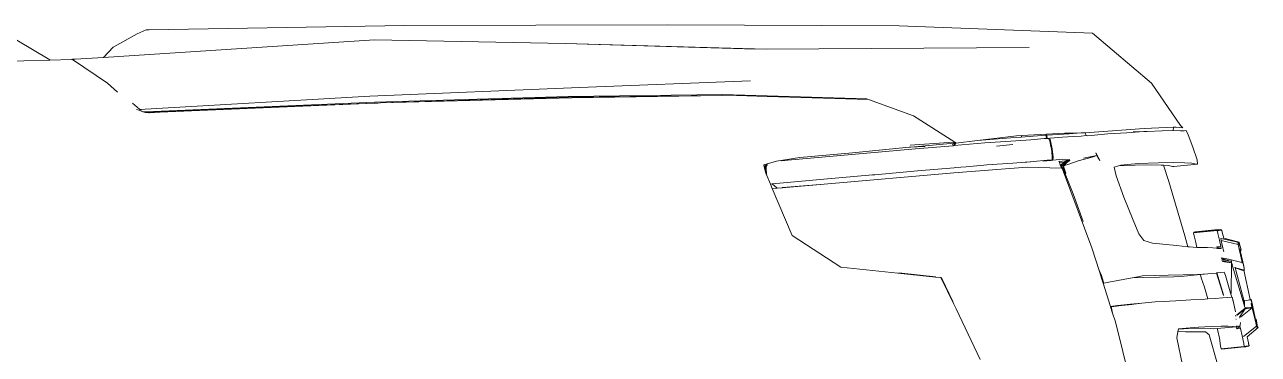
# Model space of a CAD drawing. Header units: millimetres. Extents: x 1010 to 1494, y -119 to 564.
# Drawn here: x 1394.02 to 1395.46, y 494.14 to 494.524 of the extents above; entities that cross this region are included whole.
import ezdxf

# ---------------------------------------------------------------- set-up
doc = ezdxf.new("R2010")
doc.units = ezdxf.units.MM
doc.layers.get('0').update_dxf_attribs({"lineweight": 9})
doc.layers.add('Edges', color=7, linetype='Continuous', lineweight=9)

# ---------------------------------------------------------------- blocks, each defined once
blk = doc.blocks.new('chevy tahoe rs')
at = {"layer": 'Edges'}
for p, q in [((-43.891, 7.404), (-45.773, 6.015)), ((-49.967, 6.848), (-60.442, 6.004)), ((-49.841, 6.864), (-49.967, 6.848)), ((-49.461, 6.736), (-49.841, 6.864)), ((-48.448, 6.292), (-49.461, 6.736)), ((-48.424, 6.281), (-48.448, 6.292)), ((-47.988, 5.907), (-48.424, 6.281)), ((-45.764, 6.015), (-43.133, 6.202)), ((-60.442, 6.004), (-71.217, 4.977)), ((-47.988, 5.907), (-59.158, 5.54)), ((-48.045, 4.836), (-46.705, 5.948)), ((-47.988, 5.907), (-46.811, 5.946)), ((-46.701, 5.951), (-46.811, 5.946)), ((-46.705, 5.948), (-46.703, 5.948)), ((-46.701, 5.951), (-46.703, 5.948)), ((-46.703, 5.948), (-46.659, 5.951)), ((-46.7, 5.952), (-46.701, 5.951)), ((-45.774, 6.014), (-46.659, 5.951)), ((-45.774, 6.014), (-45.773, 6.015)), ((-45.764, 6.015), (-45.773, 6.015)), ((-59.158, 5.54), (-66.956, 4.618)), ((-71.217, 4.977), (-80.726, 3.991)), ((-75.179, 3.576), (-66.956, 4.618)), ((-74.755, 3.615), (-66.956, 4.618)), ((-48.413, 4.426), (-48.045, 4.836)), ((-80.726, 3.991), (-88.615, 2.919)), ((-75.179, 3.576), (-85.96, 2.589)), ((-58.741, 3.24), (-49.252, 3.631)), ((-49.383, 3.521), (-49.219, 3.596)), ((-49.334, 3.591), (-49.252, 3.631)), ((-49.252, 3.631), (-49.244, 3.634)), ((-49.244, 3.634), (-48.992, 3.91)), ((-49.219, 3.596), (-49.133, 3.637)), ((-58.741, 3.24), (-67.369, 2.755)), ((-58.919, 2.982), (-49.487, 3.512)), ((-49.487, 3.512), (-58.905, 2.942)), ((-58.905, 2.942), (-50.082, 3.442)), ((-58.905, 2.942), (-50.077, 3.429)), ((-50.082, 3.442), (-49.652, 3.467)), ((-50.082, 3.442), (-50.077, 3.429)), ((-50.077, 3.429), (-49.65, 3.452)), ((-49.652, 3.467), (-49.588, 3.47)), ((-49.652, 3.467), (-49.65, 3.452)), ((-49.65, 3.452), (-49.622, 3.454)), ((-49.622, 3.454), (-49.588, 3.47)), ((-49.588, 3.47), (-49.587, 3.47)), ((-49.383, 3.521), (-49.587, 3.47)), ((-49.487, 3.512), (-49.587, 3.47)), ((-49.587, 3.47), (-49.486, 3.478)), ((-49.487, 3.512), (-49.383, 3.521)), ((-49.486, 3.478), (-49.383, 3.521)), ((-88.615, 2.919), (-90.834, 0.638)), ((-67.369, 2.755), (-74.402, 2.34)), ((-67.017, 2.361), (-59.15, 2.926)), ((-66.888, 2.399), (-59.15, 2.926)), ((-58.919, 2.982), (-66.873, 2.438)), ((-59.15, 2.926), (-59.047, 2.933)), ((-59.047, 2.933), (-59.016, 2.935)), ((-59.016, 2.935), (-58.905, 2.942)), ((-66.874, 2.438), (-73.211, 1.899)), ((-73.178, 1.863), (-66.888, 2.399)), ((-73.178, 1.863), (-67.017, 2.361)), ((-66.874, 2.438), (-66.873, 2.438)), ((-79.171, 1.11), (-75.031, 1.636)), ((-73.211, 1.899), (-79.117, 1.135)), ((-75.031, 1.636), (-79.117, 1.135)), ((-75.031, 1.636), (-73.355, 1.849)), ((-73.355, 1.849), (-73.178, 1.863)), ((-80.942, 0.253), (-79.171, 1.11)), ((-90.834, 0.638), (-91.852, -1.214)), ((-82.534, -0.985), (-80.942, 0.253)), ((-87.076, -1.071), (-85.313, -0.985)), ((-85.313, -0.985), (-85.093, -0.974)), ((-85.277, -1.049), (-85.313, -0.985)), ((-85.093, -0.974), (-83.474, -1.017)), ((-82.586, -1.028), (-82.534, -0.985)), ((-82.534, -0.985), (-82.481, -0.983)), ((-82.534, -0.985), (-82.5, -1.02)), ((-82.534, -0.985), (-82.51, -1.028)), ((-82.498, -1.028), (-82.534, -0.985)), ((-80.706, -1.013), (-82.498, -1.028)), ((-82.481, -0.983), (-82.496, -1.023)), ((-80.687, -0.929), (-82.481, -0.983)), ((-81.297, -1.053), (-80.642, -1.013)), ((-80.642, -1.013), (-80.706, -1.013)), ((-78.299, -1.011), (-80.642, -1.013)), ((-76.122, -1.002), (-78.299, -1.011)), ((-75.149, -1.057), (-76.122, -1.002)), ((-92.057, -1.447), (-92.128, -1.625)), ((-91.985, -1.447), (-92.057, -1.447)), ((-91.985, -1.447), (-91.825, -1.43)), ((-91.852, -1.214), (-91.931, -1.327)), ((-91.931, -1.327), (-91.667, -1.263)), ((-91.532, -1.395), (-91.825, -1.43)), ((-91.667, -1.263), (-91.553, -1.257)), ((-91.553, -1.257), (-90.346, -1.198)), ((-91.532, -1.395), (-91.553, -1.257)), ((-91.522, -1.394), (-91.532, -1.395)), ((-91.522, -1.394), (-91.077, -1.358)), ((-90.454, -1.323), (-91.077, -1.358)), ((-90.322, -1.32), (-90.454, -1.323)), ((-87.914, -1.133), (-90.346, -1.198)), ((-90.322, -1.32), (-89.891, -1.287)), ((-89.617, -1.305), (-90.322, -1.32)), ((-88.834, -1.269), (-89.617, -1.305)), ((-88.834, -1.269), (-88.015, -1.269)), ((-87.945, -1.252), (-88.015, -1.269)), ((-87.942, -1.24), (-87.945, -1.252)), ((-87.944, -1.251), (-87.945, -1.252)), ((-87.944, -1.251), (-87.73, -1.251)), ((-87.942, -1.24), (-87.91, -1.132)), ((-87.914, -1.133), (-87.91, -1.132)), ((-87.91, -1.132), (-87.748, -1.122)), ((-87.748, -1.122), (-87.501, -1.104)), ((-87.257, -1.105), (-87.748, -1.122)), ((-87.41, -1.234), (-87.73, -1.251)), ((-87.501, -1.104), (-87.268, -1.086)), ((-87.41, -1.234), (-86.964, -1.216)), ((-87.268, -1.086), (-87.076, -1.071)), ((-87.268, -1.086), (-87.257, -1.105)), ((-87.257, -1.105), (-86.341, -1.074)), ((-86.448, -1.216), (-86.964, -1.216)), ((-86.466, -1.323), (-86.502, -1.661)), ((-86.466, -1.323), (-86.448, -1.216)), ((-86.466, -1.323), (-86.43, -1.323)), ((-86.466, -1.323), (-86.454, -1.548)), ((-86.43, -1.323), (-86.454, -1.548)), ((-86.448, -1.216), (-86.395, -1.216)), ((-86.43, -1.323), (-86.395, -1.216)), ((-86.331, -1.21), (-86.395, -1.216)), ((-86.341, -1.109), (-86.343, -1.109)), ((-86.341, -1.074), (-86.323, -1.074)), ((-86.326, -1.109), (-86.341, -1.109)), ((-86.331, -1.21), (-86.326, -1.109)), ((-86.311, -1.207), (-86.331, -1.21)), ((-86.326, -1.109), (-86.323, -1.074)), ((-86.307, -1.108), (-86.326, -1.109)), ((-86.306, -1.074), (-86.323, -1.074)), ((-86.311, -1.207), (-86.307, -1.108)), ((-86.217, -1.198), (-86.311, -1.207)), ((-86.307, -1.108), (-86.306, -1.074)), ((-86.306, -1.074), (-86.288, -1.074)), ((-86.288, -1.074), (-86.278, -1.074)), ((-85.277, -1.049), (-86.278, -1.074)), ((-86.217, -1.198), (-85.665, -1.198)), ((-84.828, -1.18), (-85.665, -1.198)), ((-85.277, -1.049), (-84.846, -1.038)), ((-84.899, -1.321), (-84.227, -1.321)), ((-84.846, -1.038), (-83.474, -1.017)), ((-84.828, -1.18), (-83.76, -1.145)), ((-82.488, -1.127), (-83.76, -1.145)), ((-83.474, -1.017), (-82.573, -1.041)), ((-82.586, -1.028), (-82.41, -1.085)), ((-82.573, -1.041), (-82.586, -1.028)), ((-82.51, -1.028), (-82.586, -1.028)), ((-82.488, -1.127), (-82.573, -1.041)), ((-82.5, -1.02), (-82.51, -1.028)), ((-82.498, -1.028), (-82.51, -1.028)), ((-82.5, -1.02), (-82.496, -1.023)), ((-82.496, -1.023), (-82.498, -1.028)), ((-82.46, -1.127), (-82.488, -1.127)), ((-82.46, -1.127), (-82.446, -1.127)), ((-82.446, -1.127), (-80.893, -1.109)), ((-80.893, -1.109), (-77.03, -1.073)), ((-75.619, -1.058), (-77.03, -1.073)), ((-75.367, -1.056), (-75.619, -1.058)), ((-75.367, -1.056), (-75.356, -1.056)), ((-75.149, -1.057), (-74.611, -1.151)), ((-74.759, -1.162), (-74.755, -1.135)), ((-74.706, -1.251), (-74.759, -1.162)), ((-74.706, -1.251), (-74.726, -1.142)), ((-74.706, -1.251), (-74.67, -1.162)), ((-74.701, -1.321), (-74.706, -1.251)), ((-74.706, -1.251), (-74.661, -1.477)), ((-74.701, -1.321), (-74.699, -1.321)), ((-74.688, -1.519), (-74.701, -1.321)), ((-74.694, -1.605), (-74.667, -1.516)), ((-74.694, -1.605), (-74.688, -1.519)), ((-74.67, -1.162), (-74.678, -1.151)), ((-74.67, -1.162), (-74.649, -1.162)), ((-74.67, -1.162), (-74.668, -1.206)), ((-74.668, -1.206), (-74.656, -1.447)), ((-74.667, -1.516), (-74.656, -1.447)), ((-74.656, -1.447), (-74.615, -1.179)), ((-74.615, -1.179), (-74.611, -1.151)), ((-92.128, -1.625), (-92.27, -2.159)), ((-88.407, -2.32), (-88.264, -1.999)), ((-88.264, -1.999), (-88.3, -2.106)), ((-86.502, -1.986), (-86.502, -1.661)), ((-86.502, -1.986), (-86.5, -1.986)), ((-86.502, -1.999), (-86.502, -1.986)), ((-86.502, -1.999), (-86.5, -1.986)), ((-86.484, -2.124), (-86.502, -1.999)), ((-86.5, -1.986), (-86.466, -1.774)), ((-86.454, -1.548), (-86.466, -1.661)), ((-86.466, -1.774), (-86.466, -1.661)), ((-86.466, -1.999), (-86.466, -1.774)), ((-86.466, -1.999), (-86.45, -2.113)), ((-82.401, -2.035), (-80.893, -2.017)), ((-79.12, -2), (-80.893, -2.017)), ((-79.12, -2), (-79.095, -1.999)), ((-79.095, -1.999), (-79.028, -1.999)), ((-79.028, -1.999), (-77.012, -1.981)), ((-75.356, -1.964), (-77.012, -1.981)), ((-75.356, -1.964), (-74.881, -1.964)), ((-74.881, -1.964), (-75.072, -2.16)), ((-74.881, -1.964), (-74.806, -1.964)), ((-74.867, -2.158), (-74.806, -1.964)), ((-74.806, -1.964), (-74.694, -1.605)), ((-92.27, -2.159), (-92.395, -2.694)), ((-88.407, -2.32), (-88.3, -2.106)), ((-88.3, -2.106), (-88.104, -2.159)), ((-88.157, -2.124), (-88.3, -2.106)), ((-88.015, -2.159), (-88.3, -2.106)), ((-88.015, -2.159), (-88.3, -2.106)), ((-88.015, -2.159), (-88.157, -2.124)), ((-88.157, -2.124), (-87.748, -2.159)), ((-88.015, -2.159), (-88.104, -2.159)), ((-88.104, -2.159), (-87.516, -2.249)), ((-87.071, -2.355), (-87.516, -2.249)), ((-87.178, -2.195), (-87.16, -2.159)), ((-87.178, -2.195), (-87.127, -2.195)), ((-87.128, -2.225), (-87.178, -2.195)), ((-86.947, -2.249), (-87.178, -2.195)), ((-87.127, -2.207), (-87.178, -2.195)), ((-86.893, -2.124), (-87.16, -2.159)), ((-87.128, -2.225), (-87.127, -2.195)), ((-87.089, -2.249), (-87.128, -2.225)), ((-87.046, -2.195), (-87.127, -2.195)), ((-87.089, -2.249), (-87.018, -2.302)), ((-86.947, -2.249), (-87.089, -2.249)), ((-86.984, -2.382), (-87.071, -2.355)), ((-87.069, -2.249), (-87.048, -2.249)), ((-87.047, -2.225), (-87.067, -2.221)), ((-87.036, -2.195), (-87.046, -2.195)), ((-86.978, -2.23), (-87.036, -2.195)), ((-86.976, -2.195), (-87.036, -2.195)), ((-86.947, -2.249), (-87.018, -2.302)), ((-86.982, -2.355), (-87.018, -2.302)), ((-86.947, -2.338), (-87.018, -2.302)), ((-86.804, -2.338), (-87.018, -2.302)), ((-86.875, -2.302), (-87.018, -2.302)), ((-86.982, -2.355), (-86.984, -2.382)), ((-86.893, -2.409), (-86.984, -2.382)), ((-86.978, -2.23), (-86.982, -2.355)), ((-86.982, -2.355), (-86.947, -2.338)), ((-86.982, -2.355), (-86.893, -2.409)), ((-86.875, -2.382), (-86.982, -2.355)), ((-86.947, -2.249), (-86.978, -2.23)), ((-86.976, -2.193), (-86.976, -2.195)), ((-86.976, -2.195), (-86.976, -2.199)), ((-86.727, -2.195), (-86.976, -2.195)), ((-86.964, -2.711), (-86.893, -2.409)), ((-86.875, -2.302), (-86.947, -2.249)), ((-86.739, -2.249), (-86.947, -2.249)), ((-86.947, -2.338), (-86.804, -2.338)), ((-86.947, -2.338), (-86.875, -2.382)), ((-86.858, -2.435), (-86.929, -2.738)), ((-86.929, -2.738), (-86.822, -2.444)), ((-86.893, -2.124), (-86.484, -2.124)), ((-86.875, -2.382), (-86.893, -2.409)), ((-86.875, -2.302), (-86.765, -2.357)), ((-86.804, -2.338), (-86.875, -2.382)), ((-86.875, -2.382), (-86.77, -2.375)), ((-86.832, -2.49), (-86.874, -2.643)), ((-86.858, -2.435), (-86.822, -2.444)), ((-86.798, -2.483), (-86.832, -2.49)), ((-86.779, -2.411), (-86.822, -2.409)), ((-86.822, -2.409), (-86.822, -2.444)), ((-86.786, -2.438), (-86.822, -2.444)), ((-86.822, -2.444), (-86.788, -2.446)), ((-86.788, -2.446), (-86.798, -2.483)), ((-86.782, -2.479), (-86.798, -2.483)), ((-86.765, -2.357), (-86.788, -2.446)), ((-85.397, -2.309), (-86.782, -2.479)), ((-86.751, -2.302), (-86.765, -2.357)), ((-86.739, -2.249), (-86.751, -2.302)), ((-86.727, -2.195), (-86.739, -2.249)), ((-86.724, -2.182), (-86.727, -2.195)), ((-86.448, -2.124), (-86.484, -2.124)), ((-86.45, -2.113), (-86.477, -2.117)), ((-86.45, -2.113), (-86.448, -2.124)), ((-86.252, -2.106), (-86.448, -2.124)), ((-86.448, -2.124), (-86.411, -2.124)), ((-86.067, -2.124), (-86.411, -2.124)), ((-86.252, -2.106), (-85.683, -2.106)), ((-85.402, -2.101), (-85.683, -2.106)), ((-85.683, -2.106), (-85.559, -2.106)), ((-85.402, -2.101), (-85.333, -2.099)), ((-82.375, -2.248), (-85.397, -2.309)), ((-85.333, -2.099), (-84.828, -2.088)), ((-84.828, -2.088), (-83.76, -2.053)), ((-83.76, -2.053), (-83.627, -2.053)), ((-83.627, -2.053), (-82.895, -2.042)), ((-82.895, -2.042), (-82.46, -2.035)), ((-82.46, -2.035), (-82.401, -2.035)), ((-82.375, -2.248), (-77.009, -2.183)), ((-77.009, -2.183), (-75.285, -2.159)), ((-75.27, -2.162), (-77.009, -2.183)), ((-75.489, -4.154), (-74.867, -2.158)), ((-75.285, -2.159), (-75.27, -2.162)), ((-75.072, -2.16), (-75.27, -2.162)), ((-74.867, -2.158), (-75.072, -2.16)), ((-92.395, -2.694), (-92.395, -2.872)), ((-92.341, -2.863), (-92.395, -2.872)), ((-92.395, -2.872), (-91.416, -2.872)), ((-92.395, -2.872), (-92.235, -2.872)), ((-92.235, -2.872), (-92.395, -2.872)), ((-92.235, -2.872), (-92.395, -2.872)), ((-92.341, -2.863), (-92.163, -2.809)), ((-91.861, -2.756), (-92.163, -2.809)), ((-91.861, -2.756), (-91.416, -2.703)), ((-91.416, -2.703), (-90.792, -2.658)), ((-91.416, -2.872), (-91.362, -2.863)), ((-91.362, -2.863), (-91.202, -2.809)), ((-90.988, -2.772), (-91.202, -2.809)), ((-91.145, -3.465), (-90.988, -2.772)), ((-90.988, -2.772), (-90.899, -2.756)), ((-90.899, -2.756), (-90.454, -2.703)), ((-90.792, -2.658), (-89.956, -2.605)), ((-90.454, -2.703), (-89.831, -2.658)), ((-89.243, -2.596), (-89.956, -2.605)), ((-89.831, -2.658), (-89.141, -2.615)), ((-89.243, -2.596), (-89.141, -2.615)), ((-89.012, -3.023), (-89.243, -3.922)), ((-89.141, -2.615), (-88.959, -2.649)), ((-89.012, -3.023), (-88.959, -2.649)), ((-86.874, -2.643), (-87.726, -5.876)), ((-87.178, -3.584), (-86.929, -2.738)), ((-86.964, -2.711), (-86.929, -2.738)), ((-91.586, -5.758), (-91.145, -3.465)), ((-89.528, -4.901), (-89.243, -3.922)), ((-87.178, -3.584), (-87.481, -4.75)), ((-77.356, -5.65), (-75.489, -4.154)), ((-89.528, -4.901), (-89.706, -5.48)), ((-89.884, -5.783), (-89.706, -5.48)), ((-93.168, -6.005), (-93.784, -6.228)), ((-93.054, -6.005), (-93.73, -6.228)), ((-93.054, -6.085), (-93.73, -6.317)), ((-93.168, -6.005), (-93.143, -5.809)), ((-93.164, -6.004), (-93.168, -6.005)), ((-93.143, -5.809), (-93.125, -5.685)), ((-93.089, -5.649), (-93.125, -5.685)), ((-93.107, -5.649), (-93.125, -5.685)), ((-93.125, -5.685), (-93.107, -5.649)), ((-93.089, -5.649), (-93.125, -5.685)), ((-93.125, -5.685), (-93.107, -5.685)), ((-93.107, -5.649), (-93.054, -5.64)), ((-93.054, -5.64), (-93.107, -5.649)), ((-93.089, -5.649), (-93.107, -5.685)), ((-93.107, -5.649), (-93.089, -5.649)), ((-93.089, -5.649), (-93.107, -5.649)), ((-93.092, -6.394), (-93.054, -6.085)), ((-93.089, -5.649), (-93.036, -5.64)), ((-93.089, -5.649), (-93.054, -5.64)), ((-93.089, -5.649), (-93.054, -5.64)), ((-93.054, -6.005), (-93.059, -6.002)), ((-93.054, -5.64), (-93.036, -5.64)), ((-92.911, -5.64), (-93.054, -5.64)), ((-92.911, -5.64), (-93.054, -5.64)), ((-92.911, -5.64), (-93.054, -5.64)), ((-92.982, -5.649), (-93.054, -5.676)), ((-93.036, -5.649), (-93.054, -5.676)), ((-93.054, -6.085), (-93.054, -6.005)), ((-93.036, -5.64), (-92.982, -5.631)), ((-93.036, -5.64), (-92.947, -5.64)), ((-93.036, -5.649), (-92.982, -5.649)), ((-93.018, -6.335), (-92.982, -6.068)), ((-92.021, -5.631), (-92.982, -5.631)), ((-92.982, -5.649), (-92.947, -5.64)), ((-92.982, -5.676), (-92.982, -5.649)), ((-92.982, -5.649), (-92.929, -5.667)), ((-92.982, -5.649), (-92.929, -5.667)), ((-92.982, -5.676), (-92.929, -5.667)), ((-92.947, -5.792), (-92.982, -6.068)), ((-92.929, -5.667), (-92.947, -5.64)), ((-92.947, -5.64), (-92.074, -5.64)), ((-92.947, -5.792), (-92.929, -5.667)), ((-91.95, -5.667), (-92.929, -5.667)), ((-92.021, -5.631), (-92.074, -5.64)), ((-92.03, -6.273), (-92.003, -6.068)), ((-91.968, -5.64), (-92.021, -5.631)), ((-92.003, -6.068), (-91.968, -5.792)), ((-91.95, -5.667), (-91.968, -5.64)), ((-91.968, -5.792), (-91.95, -5.667)), ((-91.667, -6.214), (-91.586, -5.758)), ((-90.65, -6.005), (-91.202, -6.121)), ((-90.65, -6.005), (-90.223, -5.925)), ((-90.223, -5.925), (-89.884, -5.783)), ((-87.726, -5.876), (-87.939, -6.872)), ((-79.675, -6.125), (-77.356, -5.65)), ((-93.766, -6.263), (-93.837, -6.557)), ((-93.837, -6.557), (-93.784, -6.263)), ((-93.796, -6.55), (-93.837, -6.557)), ((-93.801, -6.575), (-93.837, -6.557)), ((-93.801, -6.557), (-93.837, -6.557)), ((-93.801, -6.557), (-93.837, -6.557)), ((-93.837, -6.557), (-93.801, -6.557)), ((-93.837, -6.557), (-93.801, -6.557)), ((-93.73, -6.317), (-93.819, -7.011)), ((-93.798, -6.559), (-93.801, -6.557)), ((-93.785, -6.561), (-93.801, -6.557)), ((-93.801, -6.557), (-93.785, -6.561)), ((-93.801, -6.557), (-93.785, -6.561)), ((-93.801, -6.62), (-93.791, -6.575)), ((-93.801, -6.62), (-93.801, -6.575)), ((-93.792, -6.575), (-93.801, -6.62)), ((-93.801, -6.575), (-93.792, -6.575)), ((-93.798, -6.559), (-93.796, -6.55)), ((-93.789, -6.56), (-93.798, -6.559)), ((-93.787, -6.549), (-93.796, -6.55)), ((-93.792, -6.575), (-93.791, -6.575)), ((-93.788, -6.561), (-93.791, -6.575)), ((-93.791, -6.575), (-93.788, -6.575)), ((-93.789, -6.56), (-93.79, -6.563)), ((-93.787, -6.549), (-93.789, -6.56)), ((-93.788, -6.561), (-93.789, -6.56)), ((-93.788, -6.561), (-93.785, -6.548)), ((-93.784, -6.548), (-93.788, -6.561)), ((-93.785, -6.561), (-93.788, -6.561)), ((-93.785, -6.548), (-93.787, -6.549)), ((-93.784, -6.548), (-93.785, -6.548)), ((-93.748, -6.246), (-93.784, -6.228)), ((-93.784, -6.263), (-93.784, -6.228)), ((-93.73, -6.228), (-93.784, -6.228)), ((-93.784, -6.228), (-93.766, -6.263)), ((-93.766, -6.263), (-93.784, -6.263)), ((-93.784, -6.548), (-93.781, -6.549)), ((-93.784, -6.548), (-93.782, -6.551)), ((-93.771, -6.508), (-93.77, -6.493)), ((-93.748, -6.263), (-93.748, -6.246)), ((-93.736, -6.263), (-93.748, -6.246)), ((-93.73, -6.228), (-93.73, -6.317)), ((-93.117, -6.565), (-93.108, -6.505)), ((-93.108, -6.505), (-93.092, -6.394)), ((-93.071, -6.255), (-93.092, -6.394)), ((-93.018, -6.335), (-92.858, -6.335)), ((-93.018, -6.415), (-93.018, -6.335)), ((-92.858, -6.335), (-93.018, -6.415)), ((-92.858, -6.335), (-93.018, -6.415)), ((-93, -6.415), (-93.018, -6.415)), ((-92.947, -6.406), (-93, -6.415)), ((-92.893, -6.406), (-92.947, -6.406)), ((-92.893, -6.406), (-92.876, -6.397)), ((-92.871, -6.396), (-92.876, -6.397)), ((-92.858, -6.335), (-92.871, -6.396)), ((-92.822, -6.388), (-92.871, -6.396)), ((-92.822, -6.388), (-92.68, -6.361)), ((-92.466, -6.326), (-92.68, -6.361)), ((-92.146, -6.29), (-92.466, -6.326)), ((-92.03, -6.273), (-92.146, -6.29)), ((-91.736, -6.228), (-92.03, -6.273)), ((-91.736, -6.228), (-91.667, -6.214)), ((-91.667, -6.214), (-91.202, -6.121)), ((-81.845, -7.615), (-81.422, -6.483)), ((-81.448, -6.524), (-81.807, -7.507)), ((-81.448, -6.524), (-81.422, -6.483)), ((-81.422, -6.483), (-81.198, -6.437)), ((-81.198, -6.437), (-79.675, -6.125)), ((-81.196, -6.433), (-81.198, -6.437)), ((-79.709, -6.117), (-81.196, -6.433)), ((-93.89, -7.314), (-93.801, -6.628)), ((-93.801, -6.628), (-93.876, -7.235)), ((-93.819, -7.074), (-93.392, -6.922)), ((-93.819, -7.011), (-93.819, -7.074)), ((-93.819, -7.1), (-93.819, -7.074)), ((-93.801, -6.62), (-93.798, -6.615)), ((-93.801, -6.62), (-93.799, -6.62)), ((-93.801, -6.628), (-93.801, -6.62)), ((-93.392, -7.047), (-93.737, -8.812)), ((-93.437, -7.107), (-93.44, -7.108)), ((-93.417, -7.065), (-93.419, -7.065)), ((-93.406, -7.04), (-93.405, -7.04)), ((-92.995, -6.833), (-93.392, -6.985)), ((-93.392, -6.922), (-93.164, -6.847)), ((-93.001, -6.873), (-93.392, -6.985)), ((-93.392, -6.922), (-93.276, -6.888)), ((-93.392, -7.047), (-93.007, -6.905)), ((-93.392, -6.922), (-93.392, -6.94)), ((-93.392, -6.94), (-93.392, -6.985)), ((-93.012, -6.952), (-93.392, -7.047)), ((-93.392, -7.047), (-93.392, -6.985)), ((-93.392, -7.047), (-93.256, -8.294)), ((-93.235, -6.876), (-93.276, -6.888)), ((-93.216, -6.869), (-93.235, -6.876)), ((-93.216, -6.869), (-92.989, -6.802)), ((-93.164, -6.849), (-93.216, -6.869)), ((-93.164, -6.847), (-93.155, -6.846)), ((-87.926, -6.78), (-88.068, -7.367)), ((-87.926, -6.78), (-88.068, -7.367)), ((-88.055, -7.283), (-88.015, -7.038)), ((-87.926, -6.78), (-88.015, -7.038)), ((-87.998, -7.152), (-87.939, -6.872)), ((-87.926, -6.78), (-87.939, -6.872)), ((-94.008, -8.623), (-93.862, -7.394)), ((-93.861, -7.394), (-94.008, -8.623)), ((-93.89, -7.314), (-93.876, -7.235)), ((-93.89, -7.314), (-93.881, -7.275)), ((-93.89, -7.394), (-93.584, -7.287)), ((-93.89, -7.35), (-93.89, -7.314)), ((-93.89, -7.314), (-93.886, -7.315)), ((-93.886, -7.315), (-93.89, -7.35)), ((-93.89, -7.35), (-93.89, -7.394)), ((-93.89, -7.394), (-93.862, -7.394)), ((-93.881, -7.275), (-93.886, -7.315)), ((-93.876, -7.235), (-93.881, -7.275)), ((-93.862, -7.394), (-93.861, -7.394)), ((-93.861, -7.394), (-93.855, -7.394)), ((-93.855, -7.394), (-93.584, -7.287)), ((-93.855, -7.394), (-93.585, -7.29)), ((-93.819, -7.403), (-93.855, -7.394)), ((-93.519, -7.268), (-93.819, -7.403)), ((-93.534, -7.367), (-93.748, -8.623)), ((-93.585, -7.29), (-93.571, -7.285)), ((-93.585, -7.29), (-93.584, -7.287)), ((-93.584, -7.287), (-93.571, -7.282)), ((-93.571, -7.282), (-93.55, -7.274)), ((-93.571, -7.285), (-93.551, -7.277)), ((-93.571, -7.285), (-93.571, -7.282)), ((-93.55, -7.274), (-93.551, -7.277)), ((-93.551, -7.277), (-93.547, -7.275)), ((-93.55, -7.274), (-93.546, -7.272)), ((-93.547, -7.275), (-93.546, -7.272)), ((-93.547, -7.275), (-93.538, -7.272)), ((-93.546, -7.272), (-93.538, -7.269)), ((-93.538, -7.269), (-93.537, -7.268)), ((-93.538, -7.272), (-93.538, -7.269)), ((-93.538, -7.272), (-93.537, -7.271)), ((-93.537, -7.268), (-93.519, -7.261)), ((-93.537, -7.271), (-93.519, -7.264)), ((-93.537, -7.268), (-93.537, -7.271)), ((-93.519, -7.268), (-93.534, -7.314)), ((-93.534, -7.314), (-93.534, -7.367)), ((-93.517, -7.26), (-93.519, -7.261)), ((-93.519, -7.264), (-93.509, -7.26)), ((-93.519, -7.264), (-93.519, -7.261)), ((-93.511, -7.264), (-93.519, -7.268)), ((-93.519, -7.264), (-93.519, -7.268)), ((-93.508, -7.258), (-93.517, -7.26)), ((-93.504, -7.249), (-93.506, -7.24)), ((-93.444, -7.115), (-93.44, -7.114)), ((-93.16, -7.928), (-93.089, -7.536)), ((-93.089, -7.536), (-93.054, -7.403)), ((-92.778, -7.403), (-93.054, -7.403)), ((-92.938, -8.329), (-92.752, -7.403)), ((-92.928, -8.351), (-92.727, -7.403)), ((-92.752, -7.403), (-92.778, -7.403)), ((-92.727, -7.403), (-92.752, -7.403)), ((-92.377, -7.403), (-92.727, -7.403)), ((-91.95, -7.385), (-92.377, -7.403)), ((-92.377, -7.403), (-92.074, -7.403)), ((-92.181, -7.928), (-92.092, -7.536)), ((-92.092, -7.536), (-92.074, -7.403)), ((-92.074, -7.403), (-91.398, -7.403)), ((-91.95, -7.385), (-91.362, -7.341)), ((-91.398, -7.403), (-90.97, -7.385)), ((-90.739, -7.296), (-91.362, -7.341)), ((-90.97, -7.385), (-90.383, -7.341)), ((-90.739, -7.296), (-90.187, -7.26)), ((-90.383, -7.341), (-89.742, -7.296)), ((-89.689, -7.225), (-90.187, -7.26)), ((-89.742, -7.296), (-89.255, -7.264)), ((-89.493, -7.243), (-89.689, -7.225)), ((-89.493, -7.243), (-89.255, -7.264)), ((-88.282, -7.35), (-89.255, -7.264)), ((-88.282, -7.35), (-88.068, -7.367)), ((-88.253, -8.344), (-88.045, -7.367)), ((-88.068, -7.367), (-88.055, -7.283)), ((-88.041, -7.284), (-88.068, -7.367)), ((-88.045, -7.367), (-88.068, -7.367)), ((-88.055, -7.283), (-88.041, -7.284)), ((-87.998, -7.152), (-88.045, -7.367)), ((-87.998, -7.152), (-88.041, -7.284)), ((-81.921, -7.825), (-81.845, -7.615)), ((-93.232, -8.329), (-93.16, -7.928)), ((-92.252, -8.329), (-92.181, -7.928)), ((-82.693, -9.997), (-81.921, -7.825)), ((-94.051, -8.667), (-94.033, -8.623)), ((-94.033, -8.631), (-94.042, -8.667)), ((-94.033, -8.623), (-94.014, -8.631)), ((-94.033, -8.623), (-94.008, -8.623)), ((-94.014, -8.631), (-94.033, -8.631)), ((-94.014, -8.631), (-94.011, -8.633)), ((-94.009, -8.633), (-94.011, -8.633)), ((-94.008, -8.631), (-94.01, -8.633)), ((-94.009, -8.633), (-94.008, -8.623)), ((-94.009, -8.633), (-93.997, -8.631)), ((-93.984, -8.635), (-94.009, -8.633)), ((-94.008, -8.623), (-94.007, -8.623)), ((-93.926, -8.639), (-93.997, -8.631)), ((-93.984, -8.635), (-93.997, -8.631)), ((-93.926, -8.639), (-93.984, -8.635)), ((-93.748, -8.623), (-93.766, -8.64)), ((-93.748, -8.623), (-93.746, -8.654)), ((-93.303, -8.605), (-93.356, -9.068)), ((-93.303, -8.605), (-93.299, -8.589)), ((-93.285, -8.471), (-93.299, -8.589)), ((-93.232, -8.329), (-93.267, -8.453)), ((-93.267, -8.453), (-93.089, -8.453)), ((-93.257, -8.299), (-93.256, -8.294)), ((-92.876, -8.444), (-93.089, -8.453)), ((-92.937, -8.331), (-92.938, -8.329)), ((-92.876, -8.444), (-92.591, -8.436)), ((-92.267, -8.429), (-92.591, -8.436)), ((-92.267, -8.429), (-92.252, -8.329)), ((-92.163, -8.427), (-92.267, -8.429)), ((-92.163, -8.427), (-91.576, -8.4)), ((-91.576, -8.4), (-90.953, -8.373)), ((-90.953, -8.373), (-90.436, -8.355)), ((-90.098, -8.338), (-90.436, -8.355)), ((-90.098, -8.338), (-89.546, -8.338)), ((-89.223, -8.345), (-89.546, -8.338)), ((-89.546, -8.338), (-89.083, -8.338)), ((-89.083, -8.338), (-89.223, -8.345)), ((-89.137, -8.347), (-89.223, -8.345)), ((-88.709, -8.347), (-89.137, -8.347)), ((-89.083, -8.338), (-88.549, -8.338)), ((-88.389, -8.355), (-88.709, -8.347)), ((-88.709, -8.347), (-88.254, -8.347)), ((-88.253, -8.344), (-88.549, -8.338)), ((-88.314, -8.628), (-88.392, -8.995)), ((-88.389, -8.355), (-88.282, -8.355)), ((-88.282, -8.355), (-88.314, -8.628)), ((-88.256, -8.355), (-88.314, -8.628)), ((-88.256, -8.355), (-88.282, -8.355)), ((-88.256, -8.355), (-88.254, -8.347)), ((-88.254, -8.347), (-88.253, -8.344)), ((-94.14, -9.397), (-94.051, -8.667)), ((-94.068, -9.023), (-94.14, -9.6)), ((-94.051, -8.703), (-94.131, -9.348)), ((-94.051, -8.97), (-94.068, -9.023)), ((-94.033, -8.652), (-94.051, -8.667)), ((-94.042, -8.667), (-94.051, -8.703)), ((-94.051, -8.667), (-94.042, -8.667)), ((-94.051, -8.703), (-94.033, -8.707)), ((-94.033, -8.771), (-94.051, -8.876)), ((-94.051, -8.959), (-94.033, -8.813)), ((-94.045, -8.949), (-94.051, -8.959)), ((-94.051, -8.959), (-94.051, -8.961)), ((-94.046, -8.962), (-94.051, -8.961)), ((-94.046, -8.964), (-94.051, -8.97)), ((-94.047, -8.969), (-94.051, -8.97)), ((-94.051, -8.97), (-93.534, -9.311)), ((-94.046, -8.964), (-94.047, -8.969)), ((-94.045, -8.969), (-94.047, -8.969)), ((-94.045, -8.949), (-94.046, -8.962)), ((-94.042, -8.957), (-94.046, -8.962)), ((-94.046, -8.962), (-94.046, -8.964)), ((-94.044, -8.963), (-94.046, -8.962)), ((-94.033, -8.847), (-94.045, -8.949)), ((-94.033, -8.925), (-94.045, -8.949)), ((-94.045, -8.969), (-94.044, -8.965)), ((-94.041, -8.969), (-94.045, -8.969)), ((-94.044, -8.963), (-94.042, -8.957)), ((-94.044, -8.965), (-94.044, -8.963)), ((-94.041, -8.969), (-94.044, -8.965)), ((-94.042, -8.667), (-94.033, -8.667)), ((-94.042, -8.957), (-94.033, -8.925)), ((-94.035, -8.949), (-94.042, -8.957)), ((-94.035, -8.949), (-94.041, -8.969)), ((-94.041, -8.969), (-94.036, -8.968)), ((-94.036, -8.966), (-94.035, -8.949)), ((-94.034, -8.968), (-94.036, -8.966)), ((-94.036, -8.966), (-94.036, -8.968)), ((-94.036, -8.968), (-94.034, -8.968)), ((-94.035, -8.949), (-94.034, -8.946)), ((-94.034, -8.946), (-94.033, -8.943)), ((-94.034, -8.968), (-94.03, -8.968)), ((-94.033, -8.847), (-94.033, -8.84)), ((-94.033, -8.925), (-94.033, -8.943)), ((-94.03, -8.968), (-94.026, -8.943)), ((-94.015, -8.967), (-94.03, -8.968)), ((-93.766, -8.979), (-94.03, -8.968)), ((-94.012, -8.943), (-94.015, -8.967)), ((-94.011, -8.966), (-94.015, -8.967)), ((-94.011, -8.966), (-94.008, -8.943)), ((-94.009, -8.966), (-94.011, -8.966)), ((-94.009, -8.966), (-94.007, -8.943)), ((-93.763, -8.944), (-94.009, -8.966)), ((-93.926, -8.639), (-93.766, -8.649)), ((-93.766, -8.64), (-93.751, -8.885)), ((-93.741, -8.836), (-93.766, -8.64)), ((-93.766, -8.649), (-93.752, -8.653)), ((-93.766, -8.649), (-93.766, -8.652)), ((-93.766, -8.652), (-93.752, -8.653)), ((-93.766, -8.652), (-93.766, -8.653)), ((-93.766, -8.653), (-93.752, -8.653)), ((-93.766, -8.653), (-93.765, -8.655)), ((-93.763, -8.944), (-93.766, -8.961)), ((-93.4, -9.196), (-93.766, -8.961)), ((-93.766, -8.961), (-93.766, -8.97)), ((-93.766, -8.97), (-93.766, -8.979)), ((-93.766, -8.97), (-93.623, -9.059)), ((-93.766, -8.97), (-93.624, -9.062)), ((-93.499, -9.304), (-93.766, -8.979)), ((-93.766, -8.979), (-93.405, -9.207)), ((-93.746, -8.657), (-93.765, -8.655)), ((-93.765, -8.655), (-93.761, -8.727)), ((-93.751, -8.887), (-93.763, -8.944)), ((-93.741, -8.736), (-93.761, -8.727)), ((-93.761, -8.727), (-93.76, -8.752)), ((-93.76, -8.752), (-93.74, -8.762)), ((-93.76, -8.752), (-93.751, -8.887)), ((-93.752, -8.653), (-93.746, -8.655)), ((-93.752, -8.653), (-93.746, -8.654)), ((-93.737, -8.812), (-93.751, -8.887)), ((-93.746, -8.654), (-93.746, -8.655)), ((-93.746, -8.655), (-93.746, -8.657)), ((-93.746, -8.657), (-93.741, -8.736)), ((-93.741, -8.736), (-93.74, -8.762)), ((-93.74, -8.762), (-93.737, -8.812)), ((-93.623, -9.059), (-93.624, -9.062)), ((-93.624, -9.062), (-93.623, -9.062)), ((-93.623, -9.059), (-93.622, -9.06)), ((-93.623, -9.062), (-93.622, -9.06)), ((-93.623, -9.062), (-93.611, -9.07)), ((-93.622, -9.06), (-93.61, -9.068)), ((-93.611, -9.07), (-93.61, -9.068)), ((-93.611, -9.07), (-93.609, -9.071)), ((-93.61, -9.068), (-93.608, -9.069)), ((-93.609, -9.071), (-93.608, -9.069)), ((-93.609, -9.071), (-93.403, -9.205)), ((-93.608, -9.069), (-93.401, -9.199)), ((-88.392, -8.995), (-88.845, -12.091)), ((-94.175, -9.45), (-94.193, -9.771)), ((-94.14, -9.459), (-94.175, -9.45)), ((-94.14, -9.455), (-94.175, -9.45)), ((-94.14, -9.459), (-94.175, -9.45)), ((-94.14, -9.6), (-94.158, -9.744)), ((-94.131, -9.348), (-94.14, -9.397)), ((-94.14, -9.415), (-94.14, -9.397)), ((-94.14, -9.397), (-94.137, -9.397)), ((-94.137, -9.397), (-94.14, -9.415)), ((-94.14, -9.415), (-94.14, -9.455)), ((-94.14, -9.455), (-94.14, -9.459)), ((-94.14, -9.459), (-94.14, -9.6)), ((-94.131, -9.348), (-94.137, -9.397)), ((-93.491, -9.629), (-93.517, -9.522)), ((-93.509, -9.328), (-93.502, -9.333)), ((-93.492, -9.634), (-93.491, -9.629)), ((-93.49, -9.634), (-93.491, -9.629)), ((-93.49, -9.634), (-93.491, -9.638)), ((-93.482, -9.669), (-93.491, -9.638)), ((-93.405, -9.207), (-93.404, -9.208)), ((-93.334, -9.238), (-93.356, -9.224)), ((-93.356, -9.227), (-93.334, -9.241)), ((-93.356, -9.235), (-93.335, -9.249)), ((-93.356, -9.238), (-93.335, -9.251)), ((-93.356, -9.368), (-93.344, -9.367)), ((-93.347, -9.398), (-93.356, -9.394)), ((-93.196, -9.655), (-93, -9.628)), ((-93, -9.628), (-92.715, -9.593)), ((-92.306, -9.566), (-92.715, -9.593)), ((-91.772, -9.548), (-92.306, -9.566)), ((-92.252, -9.655), (-91.754, -9.593)), ((-91.273, -9.539), (-91.772, -9.548)), ((-91.754, -9.593), (-91.362, -9.566)), ((-91.362, -9.566), (-90.946, -9.553)), ((-91.273, -9.539), (-90.953, -9.531)), ((-90.919, -9.648), (-91.222, -9.689)), ((-90.946, -9.553), (-90.953, -9.531)), ((-90.946, -9.553), (-90.919, -9.648)), ((-90.846, -9.904), (-90.919, -9.648)), ((-94.193, -9.771), (-94.229, -9.798)), ((-94.193, -9.771), (-94.229, -9.798)), ((-94.193, -9.771), (-94.229, -9.798)), ((-94.193, -9.771), (-94.229, -9.798)), ((-94.175, -9.807), (-94.229, -9.798)), ((-94.229, -9.798), (-93.737, -10.133)), ((-94.169, -9.775), (-94.193, -9.771)), ((-94.175, -9.807), (-94.169, -9.775)), ((-94.166, -9.775), (-94.175, -9.807)), ((-94.166, -9.775), (-94.169, -9.775)), ((-94.158, -9.744), (-94.166, -9.775)), ((-93.582, -10.108), (-94.158, -9.744)), ((-93.737, -10.133), (-93.766, -10.394)), ((-93.737, -10.133), (-93.72, -10.144)), ((-93.57, -10.403), (-93.534, -10.082)), ((-93.499, -9.771), (-93.534, -10.082)), ((-93.499, -9.771), (-93.481, -9.673)), ((-93.499, -9.771), (-93.338, -9.771)), ((-93.481, -9.673), (-93.482, -9.669)), ((-93.428, -9.673), (-93.481, -9.673)), ((-93.338, -9.771), (-93.469, -9.673)), ((-93.338, -9.771), (-93.469, -9.673)), ((-93.428, -9.673), (-93.374, -9.682)), ((-93.363, -9.664), (-93.378, -9.664)), ((-93.359, -9.673), (-93.376, -9.673)), ((-93.324, -9.682), (-93.374, -9.682)), ((-93.325, -9.664), (-93.356, -9.664)), ((-93.323, -9.673), (-93.356, -9.673)), ((-93.324, -9.682), (-93.338, -9.771)), ((-93.322, -9.674), (-93.324, -9.682)), ((-93.324, -9.682), (-93.321, -9.682)), ((-93.196, -9.655), (-93.321, -9.682)), ((-93.321, -9.682), (-92.539, -9.682)), ((-92.608, -10.403), (-92.591, -10.082)), ((-92.591, -10.082), (-92.555, -9.771)), ((-92.555, -9.771), (-92.539, -9.682)), ((-92.377, -9.682), (-92.539, -9.682)), ((-92.41, -11.143), (-92.189, -9.91)), ((-92.252, -9.655), (-92.377, -9.682)), ((-92.051, -9.761), (-92.189, -9.91)), ((-91.222, -9.689), (-92.051, -9.761)), ((-90.846, -9.904), (-90.97, -11.035)), ((-93.784, -10.51), (-93.766, -10.394)), ((-93.766, -10.51), (-93.784, -10.51)), ((-93.764, -10.515), (-93.784, -10.51)), ((-93.784, -10.51), (-93.764, -10.515)), ((-93.784, -10.51), (-93.764, -10.515)), ((-93.784, -10.51), (-93.764, -10.515)), ((-93.766, -10.394), (-93.766, -10.51)), ((-93.763, -10.51), (-93.766, -10.51)), ((-93.766, -10.51), (-93.764, -10.515)), ((-93.764, -10.515), (-93.766, -10.528)), ((-93.748, -10.528), (-93.766, -10.528)), ((-93.766, -10.528), (-93.748, -10.528)), ((-93.712, -10.519), (-93.748, -10.513)), ((-93.712, -10.528), (-93.748, -10.519)), ((-93.748, -10.519), (-93.712, -10.528)), ((-93.748, -10.519), (-93.712, -10.528)), ((-93.748, -10.519), (-93.712, -10.528)), ((-93.748, -10.528), (-93.641, -10.537)), ((-93.712, -10.528), (-93.748, -10.528)), ((-93.712, -10.519), (-93.698, -10.519)), ((-93.697, -10.521), (-93.712, -10.519)), ((-93.695, -10.528), (-93.712, -10.528)), ((-93.57, -10.528), (-93.712, -10.528)), ((-93.57, -10.528), (-93.712, -10.528)), ((-93.672, -10.524), (-93.695, -10.528)), ((-93.641, -10.528), (-93.695, -10.528)), ((-93.695, -10.528), (-93.57, -10.528)), ((-93.641, -10.519), (-93.672, -10.524)), ((-93.641, -10.528), (-93.672, -10.524)), ((-93.641, -10.519), (-93.57, -10.528)), ((-93.641, -10.519), (-93.641, -10.528)), ((-93.641, -10.528), (-93.641, -10.519)), ((-93.588, -10.537), (-93.641, -10.528)), ((-93.641, -10.528), (-93.57, -10.528)), ((-93.641, -10.528), (-93.57, -10.528)), ((-93.641, -10.528), (-93.57, -10.528)), ((-93.588, -10.537), (-93.641, -10.537)), ((-93.57, -10.528), (-93.588, -10.537)), ((-93.588, -10.537), (-92.644, -10.537)), ((-93.57, -10.403), (-93.57, -10.528)), ((-93.57, -10.528), (-92.626, -10.528)), ((-92.644, -10.537), (-92.626, -10.528)), ((-92.626, -10.528), (-92.608, -10.403))]:
    blk.add_line(p, q, dxfattribs=at)

msp = doc.modelspace()

# ---------------------------------------------------------------- block references
at = {"xscale": -0.02833922161548831, "yscale": 0.02833922161548831, "zscale": 0.02833922161548831, "rotation": 5.60462054554857}
msp.add_blockref('chevy tahoe rs', (1392.77544, 494.18668), dxfattribs=at)

doc.saveas('drawing.dxf')
